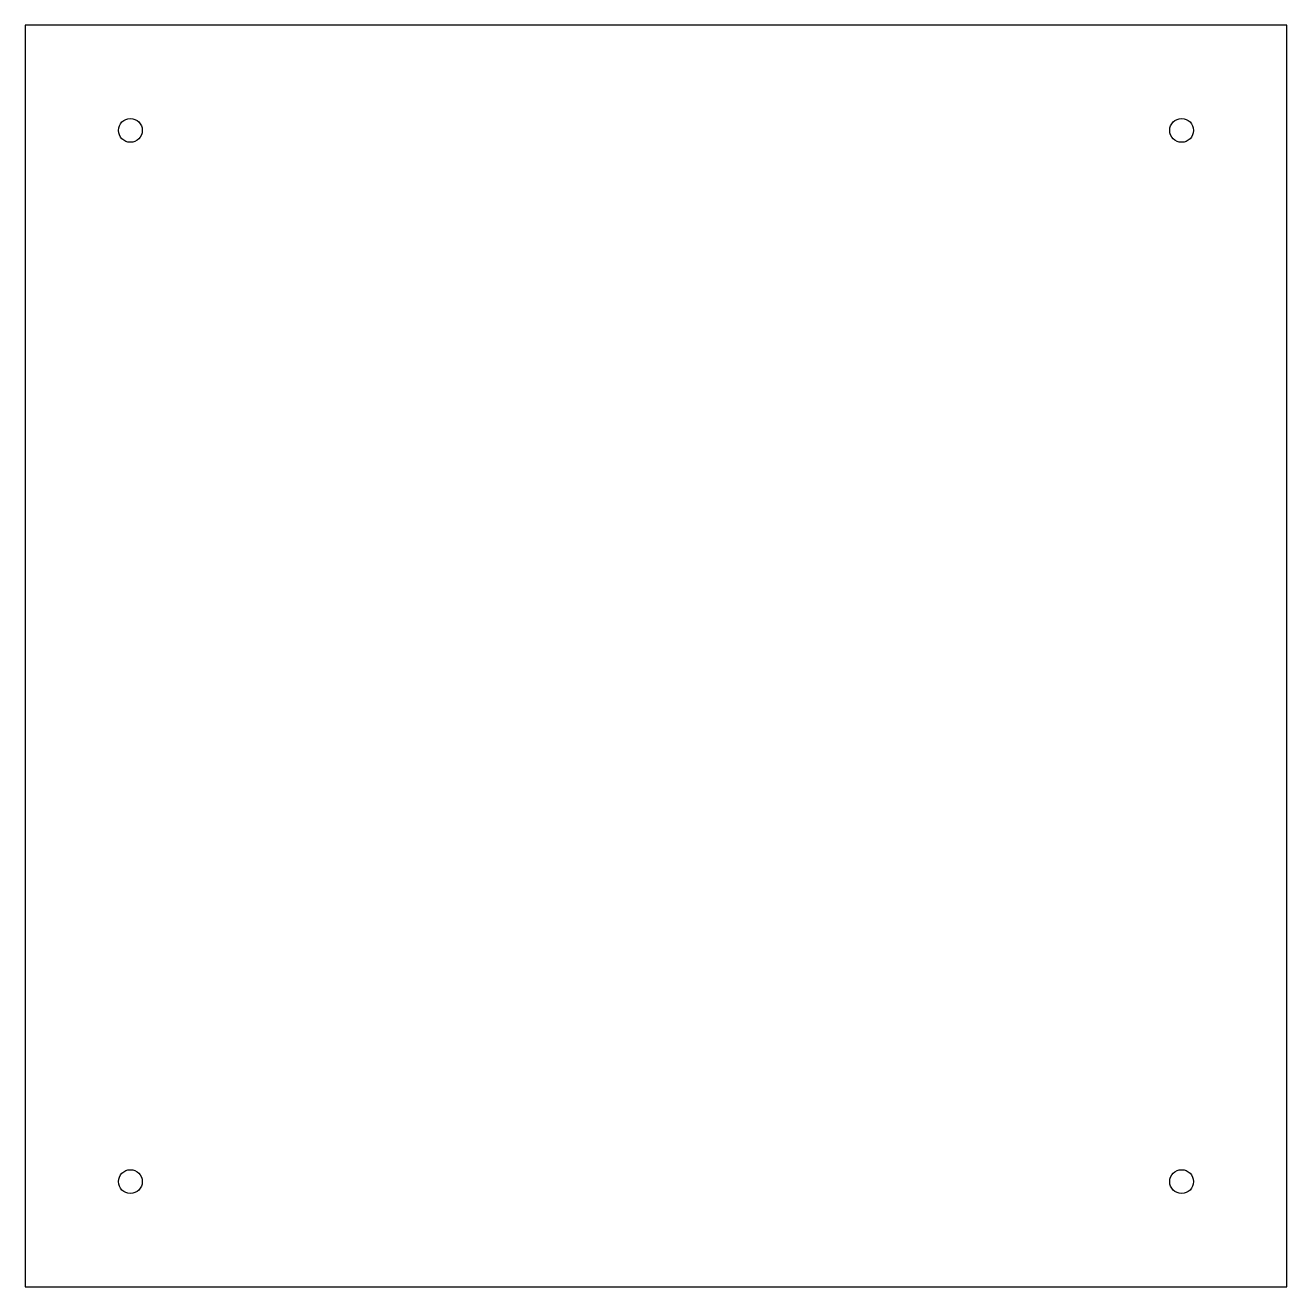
# Model space of a CAD drawing. Header units: millimetres. Extents: x 0 to 180, y 0 to 180.
import ezdxf

# ---------------------------------------------------------------- set-up
doc = ezdxf.new("R2010")
doc.units = ezdxf.units.MM
doc.layers.add('CUT_THROUGH', color=1, linetype='Continuous')

msp = doc.modelspace()

# ---------------------------------------------------------------- linework, layer by layer
at = {"layer": 'CUT_THROUGH'}
msp.add_lwpolyline([(0, 0), (180, 0), (180, 180), (0, 180)], close=True, dxfattribs=at)
for centre in [(15, 165), (165, 165), (15, 15), (165, 15)]:
    msp.add_circle(centre, 1.7, dxfattribs=at)

doc.saveas('drawing.dxf')
